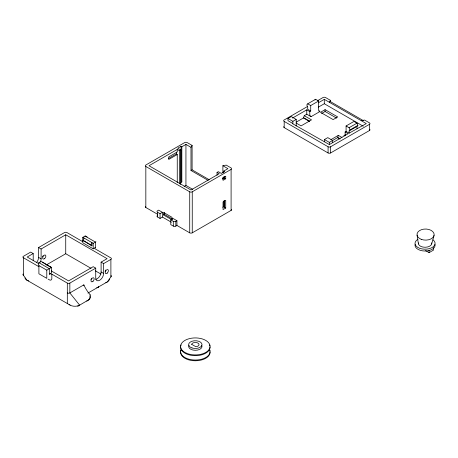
<?xml version="1.0" encoding="UTF-8"?>
<svg xmlns="http://www.w3.org/2000/svg" width="458" height="458" viewBox="0 0 458 458"><rect width="100%" height="100%" fill="white"/><g stroke="black" fill="none" stroke-linecap="round" stroke-linejoin="round"><path stroke-width="0.69" d="M83.837 284.853A32.152 25.82 77.6 0 0 89.923 294.414L90.049 295.278M431.694 243.902L434.07 235.418M296.378 122.04L303.454 117.952L304.244 115.674L306.768 114.214L311.028 116.676L319.873 111.575A1.786 1.03 60 0 1 318.608 109.382L318.608 101L315.608 99.266L307.713 103.823L306.768 104.916L307.713 107.103L307.713 109.296L310.713 111.025L310.713 105.558L318.608 101M339.979 139.043L337.557 137.64L338.348 135.362L341.977 137.463M91.949 245.9L90.839 244.898L91.949 242.614L91.949 245.9L82.95 240.335L84.054 238.057M208.161 180.4L190.992 170.485L190.992 147.333L192.097 145.415L187.202 142.593A1.786 1.03 0 0 0 184.677 142.593L145.833 165.017A1.786 1.03 0 0 0 145.833 166.472L145.833 207.497L157.403 214.172M317.48 100.737L323.027 97.537A1.786 1.03 0 0 1 325.558 97.537L330.453 100.359L329.348 102.277L330.453 101.636L363.337 120.62M111.048 275.533A1.786 1.03 0 0 1 110.893 276.89L107.418 281.813L87.936 293.063M314.978 99.993L315.608 99.266M349.082 133.175L349.082 130.988L350.026 129.895L357.921 125.337L356.977 123.15L353.977 121.416L346.082 125.973L346.082 131.446L349.082 133.175L366.291 123.603L324.293 99.357L318.293 102.821M349.082 130.988L356.977 126.431L357.921 125.337M38.896 262.669L38.375 263.825L38.896 265.588L38.901 273.792L46.79 278.344L46.79 270.146L51.525 267.409L51.525 272.882L49.315 274.159L49.315 268.686L38.896 262.669L41.105 261.392L51.525 267.409M190.992 147.333L185.937 144.413L181.832 146.783L181.042 146.331L177.727 148.243L180.727 149.972L180.727 184.459M180.727 149.972L179.462 150.705L177.252 149.428L148.993 165.744L190.992 189.99L219.25 173.674L217.04 172.397L217.04 175.214M168.389 158.554L176.307 153.985L177.252 154.535L177.252 182.702M177.252 154.535L168.727 159.453L168.727 156.905L177.252 151.982L177.252 149.428M36.606 262.468A5.582 3.223 -60 0 0 38.581 257.385L38.581 247.538L64.475 232.59A1.786 1.03 0 0 1 67 232.59L82.474 241.521A1.786 1.03 0 0 0 83.053 241.744M33.211 260.585L33.211 253.555L27.211 257.018L38.941 263.791M38.581 247.538L41.105 248.997L65.734 234.777L107.103 258.661L101.103 262.125L101.103 271.972A5.582 3.223 -60 0 1 95.648 279.328M190.992 170.485L192.097 169.849L209.146 179.691M307.616 106.433L284.189 119.956A1.786 1.03 0 0 0 284.189 121.416L284.189 127.616L328.083 152.955A1.786 1.03 0 0 0 330.607 152.955L369.451 130.53A1.786 1.03 0 0 0 369.835 129.408M287.979 118.502L292.874 121.324L292.874 123.511L287.979 120.689L287.979 118.502L291.294 116.584L296.189 119.412L296.189 125.973M84.999 236.053L95.419 242.07L95.419 247.538L93.209 248.814L82.789 242.797L82.789 237.33L85.371 235.939L87.157 236.969M180.727 182.61L181.832 181.969L181.832 146.783M292.53 118.061L306.768 109.84L309.768 111.575L310.713 111.025M292.874 121.324L296.189 119.412M318.293 107.195L324.293 103.731L363.205 126.196M46.166 265.033L65.734 253.738L91.05 268.354M292.874 123.511L292.559 123.694L329.348 144.568L348.132 133.725L345.132 131.99L345.132 134.91A1.786 1.03 60 0 1 343.872 135.637L345.641 134.618M184.082 186.503L185.937 185.433L192.721 189.349M82.789 237.33L93.209 243.347L95.945 241.767M325.083 109.657L320.503 112.302L333.132 119.595L337.712 116.95L325.083 109.657L325.083 111.483L336.51 118.078M217.04 172.397L218.306 171.67L221.306 173.405L224.62 171.487L223.83 171.034L223.83 172.454M321.648 113.464L325.083 111.483M223.83 171.034L227.935 168.664L222.886 165.744L222.886 172.763M145.833 166.472L189.726 191.816A1.786 1.03 0 0 0 192.251 191.816L231.095 169.391A1.786 1.03 0 0 0 231.095 167.931L226.2 165.109L222.886 165.744M162.413 212.323L158.623 210.136L157.518 210.777A1.786 1.03 0 0 0 157.518 212.237L160.042 213.691L162.413 212.323L162.413 217.063L171.361 222.233M222.691 178.889L224.306 177.962L225.725 178.78L225.725 176.227L223.04 177.778L223.04 180.332L225.725 178.78M172.042 219.892L172.042 217.338L163.517 212.415L163.517 214.968L164.462 214.424L172.38 218.993M157.363 215.615A1.786 1.03 0 0 0 157.518 216.977L160.042 218.432L162.413 217.063M176.937 225.451L175.832 226.092A1.786 1.03 0 0 1 173.307 226.092L170.782 224.632L170.782 219.892L173.147 218.523L176.937 220.71L176.937 225.451L189.726 232.836A1.786 1.03 0 0 0 192.251 232.836L231.095 210.411A1.786 1.03 0 0 0 231.508 209.329M170.782 219.892L173.307 221.351A1.786 1.03 0 0 0 175.832 221.351L176.937 220.71M49.315 274.159A1.786 1.03 0 0 1 51.846 274.159L67.315 283.09A1.786 1.03 0 0 0 69.845 283.09L95.733 268.142L95.733 277.983A5.582 3.223 -60 0 0 99.684 280.262A5.582 3.223 -60 0 0 103.628 273.426L103.628 263.585L110.893 259.388A1.786 1.03 0 0 0 110.893 257.928L95.419 248.997A1.786 1.03 0 0 1 95.419 247.538M324.453 141.745L324.453 139.558L327.768 137.64L332.663 140.469L332.663 142.656M346.082 125.973L349.082 127.708L356.977 123.15M330.991 139.61L338.348 135.362M345.132 131.99L346.082 131.446M324.453 139.558L329.348 142.381L337.557 137.64M222.725 207.222L223.83 206.581L224.62 207.039L224.62 200.638M224.306 200.953L224.306 207.222L224.62 207.039M284.189 121.416L328.083 146.76A1.786 1.03 0 0 0 330.607 146.76L369.451 124.336A1.786 1.03 0 0 0 369.451 122.876L364.557 120.048L361.236 120.689M225.725 208.041L223.04 209.592L223.04 201.932L225.725 200.386L225.725 208.041L224.306 207.222M425.516 250.595L429.077 252.65L433.497 250.097L433.497 247.543M28.757 280.92L26.896 280.176A6.698 3.87 0 0 1 24.99 277.943M307.713 103.823L310.713 105.558M318.728 110.91L319.873 111.575M304.244 115.674L311.503 119.87L301.083 125.881L296.24 123.088M303.454 117.586L309.505 121.084M337.557 137.28L339.979 138.677M303.454 117.952L309.505 121.45M181.832 181.969L181.042 181.517L181.042 146.331M163.517 214.968L171.435 219.542M82.95 240.335L90.839 244.898M101.103 262.125L103.628 263.585M95.733 268.142L93.209 266.682L68.58 280.903L51.29 270.918M101.103 271.972L103.628 273.426M95.373 270.85L100.932 274.056M33.211 253.555L30.686 252.095L23.421 256.291A1.786 1.03 0 0 0 23.421 257.751L23.421 275.252L26.896 280.176L70.16 305.148A6.698 3.87 0 0 0 79.629 305.148L88.892 299.687L90.049 297.339L90.266 294.769M38.581 257.385L41.105 258.844A5.582 3.223 -60 0 1 40.293 262.091M50.764 267.335L42.371 262.125M38.896 265.588L46.79 270.146M23.421 257.751L38.896 266.682M48.13 279.122L49.647 279.975A3.578 2.067 60 0 0 51.823 278.722L51.846 274.159M70.16 305.148L69.095 304.347M50.265 266.682L51.37 267.684M349.082 127.708L350.026 129.895M417.066 235.172L418.412 243.902M429.077 250.097L429.077 252.65M369.451 124.336L369.451 130.53M356.977 126.431L356.977 128.618M330.607 146.76L330.607 152.955M330.453 100.359L330.453 101.636M329.348 142.381L329.348 144.568M328.083 146.76L328.083 152.955M324.293 99.357L324.293 103.731M309.768 111.575L309.768 114.489A1.786 1.03 60 0 0 311.028 116.676M306.768 109.84L306.768 114.214M231.095 169.391L231.095 210.411M224.62 177.177L224.62 178.597M224.306 176.685L224.306 177.962M223.83 176.719L223.83 178.145M223.83 200.896L223.83 206.581M222.886 177.67L222.886 179.078M192.251 191.816L192.251 232.836M192.097 145.415L192.097 169.849M189.726 191.816L189.726 232.836M185.937 144.413L185.937 185.433M179.462 150.705L179.462 183.778M176.307 152.073L176.307 153.985M175.832 221.351L175.832 226.092M173.307 221.351L173.307 226.092M164.462 212.506L164.462 214.424M160.042 213.691L160.042 218.432M157.518 212.237L157.518 216.977M110.893 259.388L110.893 276.89M93.209 243.347L93.209 248.814M69.845 283.09L69.845 292.937L79.629 305.148A8.067 4.654 60 0 1 77.579 306.104M67.315 283.09L67.315 303.511M65.734 234.777L65.734 253.738M41.105 248.997L41.105 258.844M209.569 349.328A14.736 8.507 0 0 1 195.331 360.04A14.736 8.507 0 0 1 181.099 349.328M210.067 347.153A14.736 8.507 0 0 1 195.331 355.666A14.736 8.507 0 0 1 180.595 347.153M180.721 346.042A14.736 8.507 0 0 1 181.099 344.954M209.569 344.954A14.736 8.507 0 0 1 209.941 346.042M210.067 352.259A14.736 8.507 0 0 1 195.331 360.767A14.736 8.507 0 0 1 180.595 352.259M180.721 351.149A14.736 8.507 0 0 1 181.099 350.055M209.569 350.055A14.736 8.507 0 0 1 209.941 351.149M201.801 345.424A6.698 3.87 0 0 1 195.331 350.296A6.698 3.87 0 0 1 188.862 345.424M145.833 207.497A1.786 1.03 0 0 1 145.421 206.415M433.022 239.866A10.047 5.799 0 0 1 431.51 247.841A10.047 5.799 0 0 1 417.644 247.32A10.047 5.799 0 0 1 417.948 239.294M435.014 244.463A10.047 5.799 0 0 1 425.053 251.024A10.047 5.799 0 0 1 415.091 244.463M431.694 242.895A6.698 3.87 0 0 1 425.053 247.263A6.698 3.87 0 0 1 418.412 242.895M284.189 127.616A1.786 1.03 0 0 1 283.725 126.62M67.315 292.937A1.786 1.03 0 0 0 69.845 292.937L83.825 284.865A22.425 12.95 -60 0 0 83.848 285.786M90.049 296.4A6.698 3.87 0 0 1 88.314 300.139A8.067 4.654 60 0 1 86.665 301.055M109.382 279.077A6.698 3.87 0 0 1 107.418 281.813A8.067 4.654 60 0 1 105.769 282.729M91.508 278.206A2.233 1.288 -60 0 1 91.417 278.47M91.01 279.243A2.233 1.288 -60 0 1 90.839 279.472M23.421 275.252A1.786 1.03 0 0 1 23.14 274.004M43.104 255.684A2.233 1.288 -60 0 1 42.857 256.205M42.525 256.686A2.233 1.288 -60 0 1 42.342 256.898M105.718 270.002A2.233 1.288 -60 0 1 105.512 270.535M105.38 270.793A2.233 1.288 -60 0 1 105.054 271.268M96.684 287.784A8.067 4.654 60 0 0 98.733 286.828A6.698 3.87 0 0 1 97.348 287.441M191.679 344.324L195.812 346.712A3.687 2.13 0 0 0 199.012 344.508A3.687 2.13 0 0 0 195.492 342.475A3.687 2.13 0 0 0 191.679 344.324M186.36 353.175A14.736 8.507 0 0 0 209.941 347.536A14.736 8.507 0 0 0 189.692 338.565A14.736 8.507 0 0 0 186.36 353.175M191.982 347.954A6.698 3.87 0 0 0 202.03 344.605A6.698 3.87 0 0 0 191.982 341.256A6.698 3.87 0 0 0 191.982 347.954M421.194 239.311A8.576 5.548 0.6 0 0 434.155 234.691A8.576 5.548 0.6 0 0 421.4 229.704A8.576 5.548 0.6 0 0 421.194 239.311M44.672 258.547A2.233 1.288 -60 0 0 45.382 255.083A2.233 1.288 -60 0 0 42.737 257.43A2.233 1.288 -60 0 0 44.672 258.547M92.985 281.332A2.233 1.288 -60 0 0 93.695 277.874A2.233 1.288 -60 0 0 91.05 280.216A2.233 1.288 -60 0 0 92.985 281.332M107.195 273.128A2.233 1.288 -60 0 0 107.905 269.67A2.233 1.288 -60 0 0 105.266 272.012A2.233 1.288 -60 0 0 107.195 273.128"/></g></svg>
